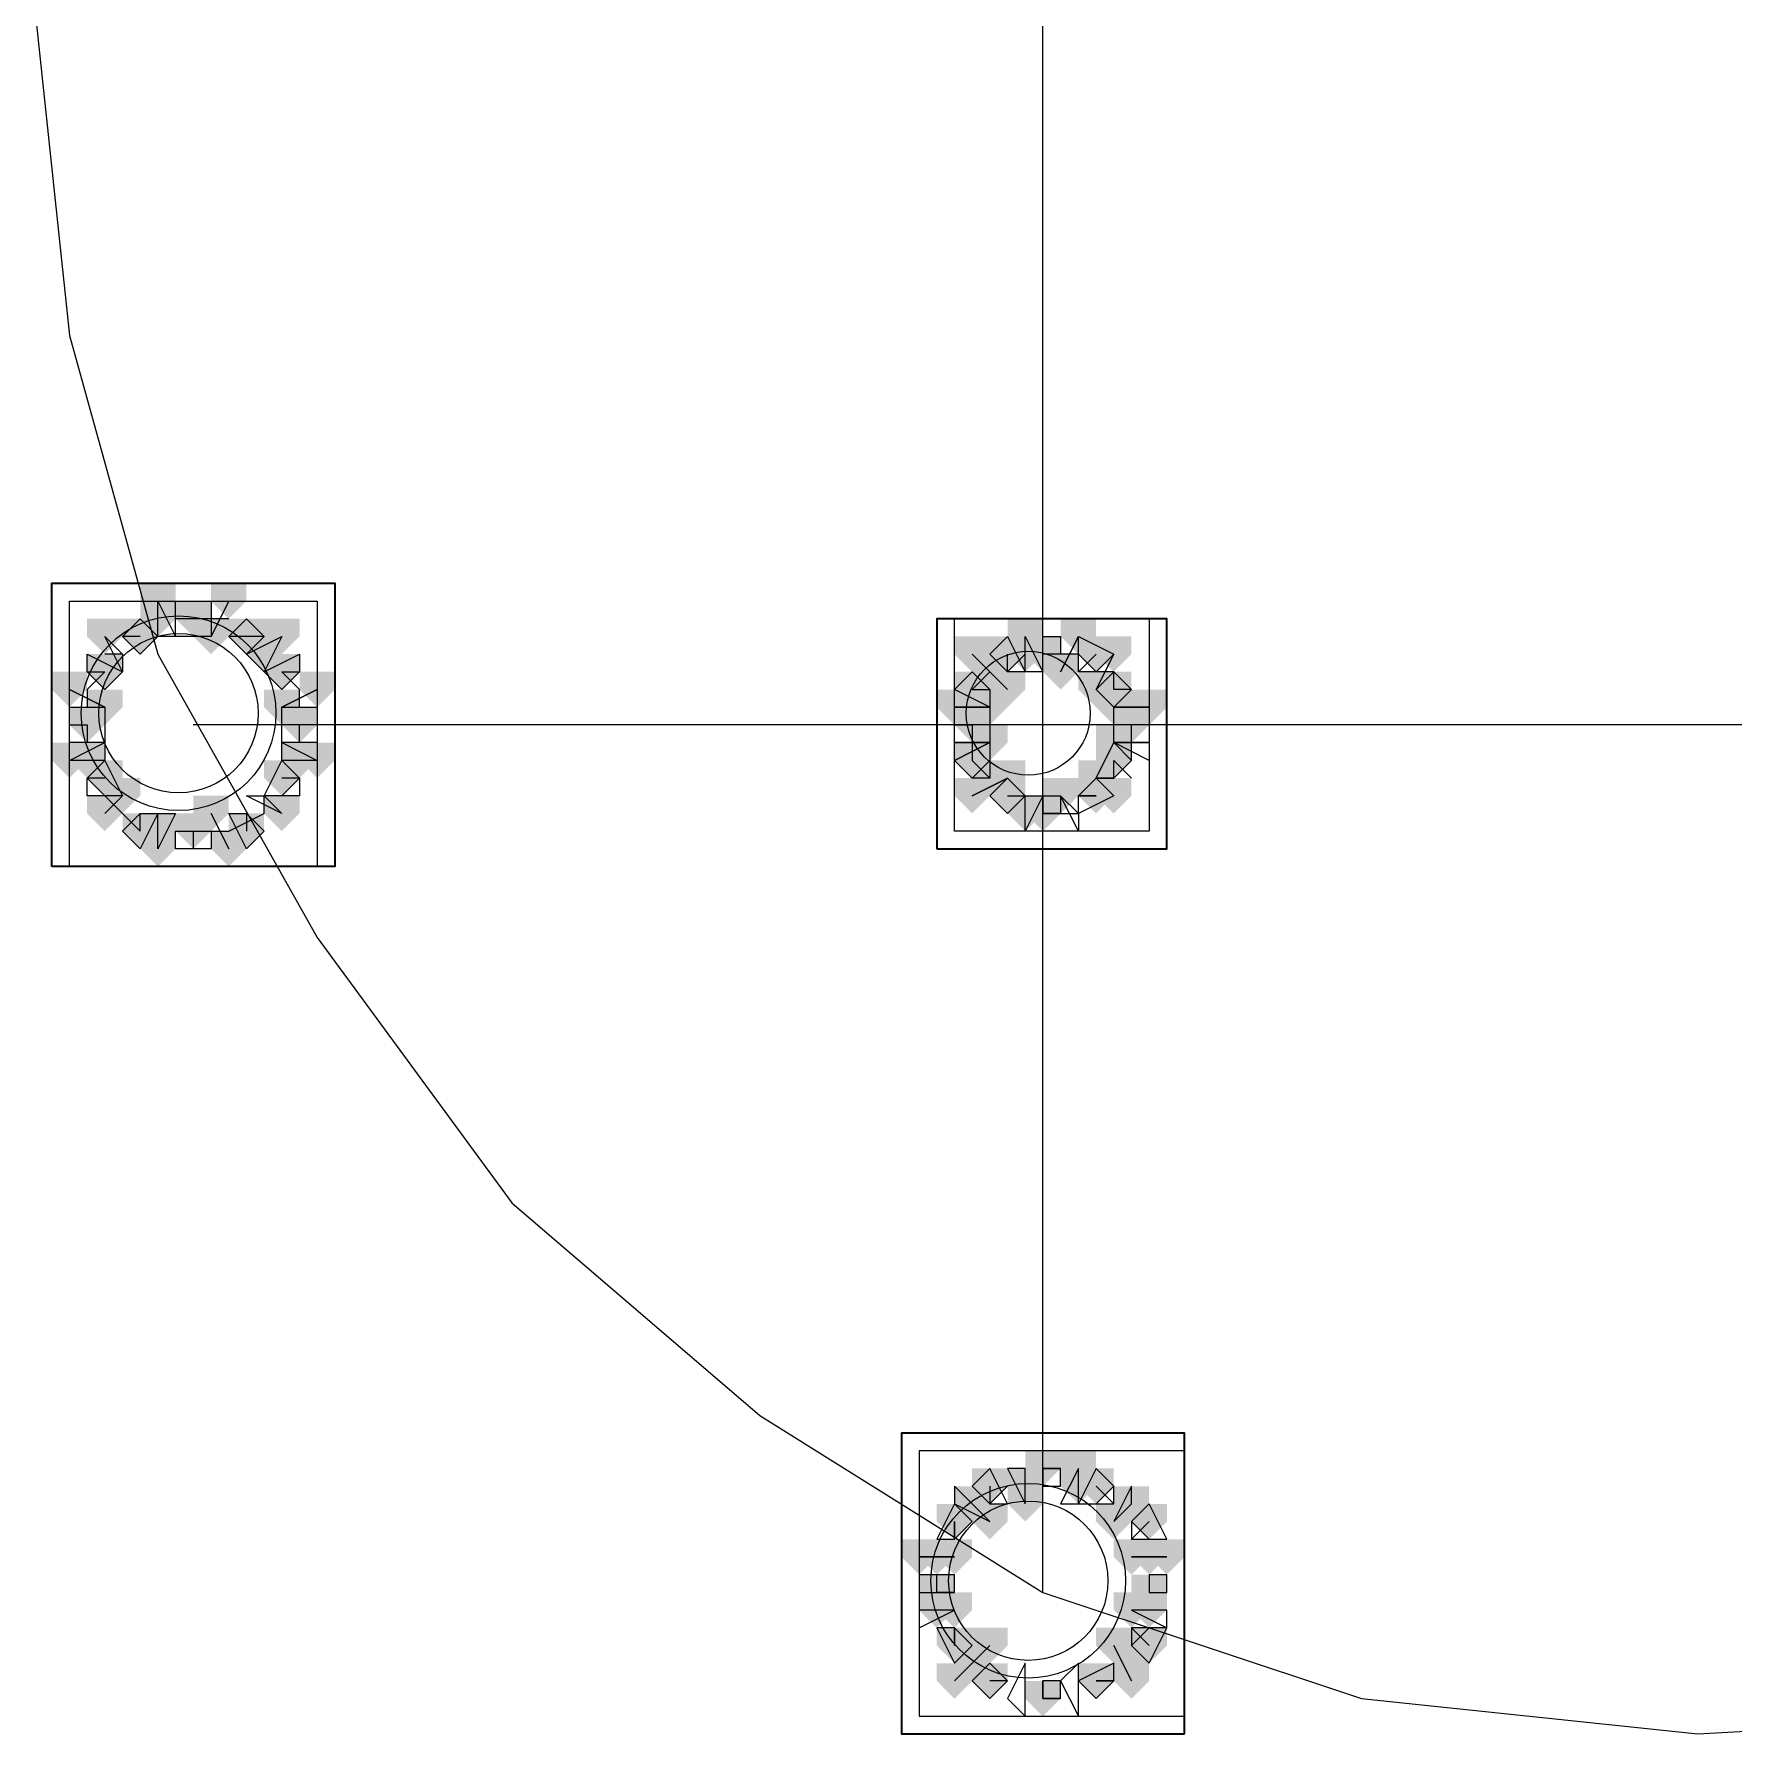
# Model space of a CAD drawing. Header units: millimetres. Extents: x 2315 to 4619, y 1334 to 1897.
# Drawn here: x 4124.02 to 4129.89, y 1548.72 to 1554.59 of the extents above; entities that cross this region are included whole.
import ezdxf

# ---------------------------------------------------------------- set-up
doc = ezdxf.new("R2010")
doc.units = ezdxf.units.MM
for name, color, linetype, true_color in [('PDF_10', 7, 'Continuous', 0x00b85c), ('PDF_AXIS', 7, 'Continuous', 0x00b85c), ('PDF_柱构件', 7, 'Continuous', 0x00b85c), ('PDF_转运站初步方案', 7, 'Continuous', 0x00b85c)]:
    doc.layers.add(name, color=color, linetype=linetype, true_color=true_color)
doc.layers.add('PDF_中心线层', color=1, linetype='Continuous')
doc.layers.add('PDF_粗实线层', color=7, linetype='Continuous')

msp = doc.modelspace()

# ---------------------------------------------------------------- hatches: boundary and pattern name
at = {"layer": 'PDF_10', "transparency": 33554559}
for points in [[(4124.5734, 1552.6298), (4124.5124, 1552.6298), (4124.5124, 1552.5687), (4124.5734, 1552.5076), (4124.6345, 1552.5687), (4124.6345, 1552.6298)], [(4124.5734, 1552.6298), (4124.5124, 1552.6298), (4124.5124, 1552.5687), (4124.5734, 1552.5076), (4124.6345, 1552.5687), (4124.6345, 1552.6298)], [(4124.5734, 1552.6298), (4124.5124, 1552.6298), (4124.5124, 1552.5687), (4124.5734, 1552.5076), (4124.6345, 1552.5687), (4124.6345, 1552.6298)], [(4124.3902, 1552.5687), (4124.3291, 1552.5687), (4124.3291, 1552.5076), (4124.3902, 1552.4466), (4124.4513, 1552.5076), (4124.4513, 1552.5687)], [(4124.3902, 1552.5687), (4124.3291, 1552.5687), (4124.3291, 1552.5076), (4124.3902, 1552.4466), (4124.4513, 1552.5076), (4124.4513, 1552.5687)], [(4124.3902, 1552.5687), (4124.3291, 1552.5687), (4124.3291, 1552.5076), (4124.3902, 1552.4466), (4124.4513, 1552.5076), (4124.4513, 1552.5687)], [(4124.7567, 1552.5687), (4124.6956, 1552.5687), (4124.6956, 1552.5076), (4124.7567, 1552.4466), (4124.8178, 1552.5076), (4124.8178, 1552.5687)], [(4124.7567, 1552.5687), (4124.6956, 1552.5687), (4124.6956, 1552.5076), (4124.7567, 1552.4466), (4124.8178, 1552.5076), (4124.8178, 1552.5687)], [(4124.7567, 1552.5687), (4124.6956, 1552.5687), (4124.6956, 1552.5076), (4124.7567, 1552.4466), (4124.8178, 1552.5076), (4124.8178, 1552.5687)], [(4127.3832, 1552.5076), (4127.3221, 1552.5076), (4127.3221, 1552.4466), (4127.3832, 1552.3855), (4127.4442, 1552.4466), (4127.4442, 1552.5076)], [(4127.3832, 1552.5076), (4127.3221, 1552.5076), (4127.3221, 1552.4466), (4127.3832, 1552.3855), (4127.4442, 1552.4466), (4127.4442, 1552.5076)], [(4127.5053, 1552.5076), (4127.4442, 1552.5076), (4127.4442, 1552.4466), (4127.5053, 1552.3855), (4127.5664, 1552.4466), (4127.5664, 1552.5076)], [(4127.5053, 1552.5076), (4127.4442, 1552.5076), (4127.4442, 1552.4466), (4127.5053, 1552.3855), (4127.5664, 1552.4466), (4127.5664, 1552.5076)], [(4127.6886, 1552.5076), (4127.6275, 1552.5076), (4127.6275, 1552.4466), (4127.6886, 1552.3855), (4127.7496, 1552.4466), (4127.7496, 1552.5076)], [(4127.6886, 1552.5076), (4127.6275, 1552.5076), (4127.6275, 1552.4466), (4127.6886, 1552.3855), (4127.7496, 1552.4466), (4127.7496, 1552.5076)], [(4124.268, 1552.4466), (4124.2069, 1552.4466), (4124.2069, 1552.3855), (4124.268, 1552.3244), (4124.3291, 1552.3855), (4124.3291, 1552.4466)], [(4124.268, 1552.4466), (4124.2069, 1552.4466), (4124.2069, 1552.3855), (4124.268, 1552.3244), (4124.3291, 1552.3855), (4124.3291, 1552.4466)], [(4124.8788, 1552.4466), (4124.8178, 1552.4466), (4124.8178, 1552.3855), (4124.8788, 1552.3244), (4124.9399, 1552.3855), (4124.9399, 1552.4466)], [(4124.8788, 1552.4466), (4124.8178, 1552.4466), (4124.8178, 1552.3855), (4124.8788, 1552.3244), (4124.9399, 1552.3855), (4124.9399, 1552.4466)], [(4127.261, 1552.3855), (4127.1999, 1552.3855), (4127.1999, 1552.3244), (4127.261, 1552.2633), (4127.3221, 1552.3244), (4127.3221, 1552.3855)], [(4127.261, 1552.3855), (4127.1999, 1552.3855), (4127.1999, 1552.3244), (4127.261, 1552.2633), (4127.3221, 1552.3244), (4127.3221, 1552.3855)], [(4127.7496, 1552.3855), (4127.6886, 1552.3855), (4127.6886, 1552.3244), (4127.7496, 1552.2633), (4127.8107, 1552.3244), (4127.8107, 1552.3855)], [(4127.7496, 1552.3855), (4127.6886, 1552.3855), (4127.6886, 1552.3244), (4127.7496, 1552.2633), (4127.8107, 1552.3244), (4127.8107, 1552.3855)], [(4124.2069, 1552.2633), (4124.1459, 1552.2633), (4124.1459, 1552.2022), (4124.2069, 1552.1412), (4124.268, 1552.2022), (4124.268, 1552.2633)], [(4124.2069, 1552.2633), (4124.1459, 1552.2633), (4124.1459, 1552.2022), (4124.2069, 1552.1412), (4124.268, 1552.2022), (4124.268, 1552.2633)], [(4124.9399, 1552.2633), (4124.8788, 1552.2633), (4124.8788, 1552.2022), (4124.9399, 1552.1412), (4125.001, 1552.2022), (4125.001, 1552.2633)], [(4124.9399, 1552.2633), (4124.8788, 1552.2633), (4124.8788, 1552.2022), (4124.9399, 1552.1412), (4125.001, 1552.2022), (4125.001, 1552.2633)], [(4124.9399, 1552.2633), (4124.8788, 1552.2633), (4124.8788, 1552.2022), (4124.9399, 1552.1412), (4125.001, 1552.2022), (4125.001, 1552.2633)], [(4127.261, 1552.2633), (4127.1999, 1552.2633), (4127.1999, 1552.2022), (4127.261, 1552.1412), (4127.3221, 1552.2022), (4127.3221, 1552.2633)], [(4127.261, 1552.2633), (4127.1999, 1552.2633), (4127.1999, 1552.2022), (4127.261, 1552.1412), (4127.3221, 1552.2022), (4127.3221, 1552.2633)], [(4127.8107, 1552.2633), (4127.7496, 1552.2633), (4127.7496, 1552.2022), (4127.8107, 1552.1412), (4127.8718, 1552.2022), (4127.8718, 1552.2633)], [(4127.8107, 1552.2633), (4127.7496, 1552.2633), (4127.7496, 1552.2022), (4127.8107, 1552.1412), (4127.8718, 1552.2022), (4127.8718, 1552.2633)], [(4127.261, 1552.1412), (4127.1999, 1552.1412), (4127.1999, 1552.0801), (4127.261, 1552.019), (4127.3221, 1552.0801), (4127.3221, 1552.1412)], [(4127.261, 1552.1412), (4127.1999, 1552.1412), (4127.1999, 1552.0801), (4127.261, 1552.019), (4127.3221, 1552.0801), (4127.3221, 1552.1412)], [(4127.7496, 1552.1412), (4127.6886, 1552.1412), (4127.6886, 1552.0801), (4127.7496, 1552.019), (4127.8107, 1552.0801), (4127.8107, 1552.1412)], [(4127.7496, 1552.1412), (4127.6886, 1552.1412), (4127.6886, 1552.0801), (4127.7496, 1552.019), (4127.8107, 1552.0801), (4127.8107, 1552.1412)], [(4124.268, 1552.0801), (4124.2069, 1552.0801), (4124.2069, 1552.019), (4124.268, 1551.9579), (4124.3291, 1552.019), (4124.3291, 1552.0801)], [(4124.268, 1552.0801), (4124.2069, 1552.0801), (4124.2069, 1552.019), (4124.268, 1551.9579), (4124.3291, 1552.019), (4124.3291, 1552.0801)], [(4124.8788, 1552.0801), (4124.8178, 1552.0801), (4124.8178, 1552.019), (4124.8788, 1551.9579), (4124.9399, 1552.019), (4124.9399, 1552.0801)], [(4124.8788, 1552.0801), (4124.8178, 1552.0801), (4124.8178, 1552.019), (4124.8788, 1551.9579), (4124.9399, 1552.019), (4124.9399, 1552.0801)], [(4127.3832, 1552.019), (4127.3221, 1552.019), (4127.3221, 1551.9579), (4127.3832, 1551.8968), (4127.4442, 1551.9579), (4127.4442, 1552.019)], [(4127.3832, 1552.019), (4127.3221, 1552.019), (4127.3221, 1551.9579), (4127.3832, 1551.8968), (4127.4442, 1551.9579), (4127.4442, 1552.019)], [(4127.3832, 1552.019), (4127.3221, 1552.019), (4127.3221, 1551.9579), (4127.3832, 1551.8968), (4127.4442, 1551.9579), (4127.4442, 1552.019)], [(4127.6886, 1552.019), (4127.6275, 1552.019), (4127.6275, 1551.9579), (4127.6886, 1551.8968), (4127.7496, 1551.9579), (4127.7496, 1552.019)], [(4127.6886, 1552.019), (4127.6275, 1552.019), (4127.6275, 1551.9579), (4127.6886, 1551.8968), (4127.7496, 1551.9579), (4127.7496, 1552.019)], [(4127.5053, 1551.9579), (4127.4442, 1551.9579), (4127.4442, 1551.8968), (4127.5053, 1551.8357), (4127.5664, 1551.8968), (4127.5664, 1551.9579)], [(4127.5053, 1551.9579), (4127.4442, 1551.9579), (4127.4442, 1551.8968), (4127.5053, 1551.8357), (4127.5664, 1551.8968), (4127.5664, 1551.9579)], [(4124.3902, 1551.8968), (4124.3291, 1551.8968), (4124.3291, 1551.8357), (4124.3902, 1551.7747), (4124.4513, 1551.8357), (4124.4513, 1551.8968)], [(4124.3902, 1551.8968), (4124.3291, 1551.8968), (4124.3291, 1551.8357), (4124.3902, 1551.7747), (4124.4513, 1551.8357), (4124.4513, 1551.8968)], [(4124.5734, 1551.8968), (4124.5124, 1551.8968), (4124.5124, 1551.8357), (4124.5734, 1551.7747), (4124.6345, 1551.8357), (4124.6345, 1551.8968)], [(4124.5734, 1551.8968), (4124.5124, 1551.8968), (4124.5124, 1551.8357), (4124.5734, 1551.7747), (4124.6345, 1551.8357), (4124.6345, 1551.8968)], [(4124.7567, 1551.8968), (4124.6956, 1551.8968), (4124.6956, 1551.8357), (4124.7567, 1551.7747), (4124.8178, 1551.8357), (4124.8178, 1551.8968)], [(4124.7567, 1551.8968), (4124.6956, 1551.8968), (4124.6956, 1551.8357), (4124.7567, 1551.7747), (4124.8178, 1551.8357), (4124.8178, 1551.8968)], [(4127.5053, 1549.6979), (4127.4442, 1549.6979), (4127.4442, 1549.6368), (4127.5053, 1549.5757), (4127.5664, 1549.6368), (4127.5664, 1549.6979)], [(4127.5053, 1549.6979), (4127.4442, 1549.6979), (4127.4442, 1549.6368), (4127.5053, 1549.5757), (4127.5664, 1549.6368), (4127.5664, 1549.6979)], [(4127.3221, 1549.6368), (4127.261, 1549.6368), (4127.261, 1549.5757), (4127.3221, 1549.5147), (4127.3832, 1549.5757), (4127.3832, 1549.6368)], [(4127.3221, 1549.6368), (4127.261, 1549.6368), (4127.261, 1549.5757), (4127.3221, 1549.5147), (4127.3832, 1549.5757), (4127.3832, 1549.6368)], [(4127.6886, 1549.6368), (4127.6275, 1549.6368), (4127.6275, 1549.5757), (4127.6886, 1549.5147), (4127.7496, 1549.5757), (4127.7496, 1549.6368)], [(4127.6886, 1549.6368), (4127.6275, 1549.6368), (4127.6275, 1549.5757), (4127.6886, 1549.5147), (4127.7496, 1549.5757), (4127.7496, 1549.6368)], [(4127.1999, 1549.5147), (4127.1388, 1549.5147), (4127.1388, 1549.4536), (4127.1999, 1549.3925), (4127.261, 1549.4536), (4127.261, 1549.5147)], [(4127.1999, 1549.5147), (4127.1388, 1549.5147), (4127.1388, 1549.4536), (4127.1999, 1549.3925), (4127.261, 1549.4536), (4127.261, 1549.5147)], [(4127.8718, 1549.5147), (4127.8107, 1549.5147), (4127.8107, 1549.4536), (4127.8718, 1549.3925), (4127.9329, 1549.4536), (4127.9329, 1549.5147)], [(4127.8718, 1549.5147), (4127.8107, 1549.5147), (4127.8107, 1549.4536), (4127.8718, 1549.3925), (4127.9329, 1549.4536), (4127.9329, 1549.5147)], [(4127.1388, 1549.2703), (4127.0778, 1549.2703), (4127.0778, 1549.2093), (4127.1388, 1549.1482), (4127.1999, 1549.2093), (4127.1999, 1549.2703)], [(4127.1388, 1549.2703), (4127.0778, 1549.2703), (4127.0778, 1549.2093), (4127.1388, 1549.1482), (4127.1999, 1549.2093), (4127.1999, 1549.2703)], [(4127.8718, 1549.2703), (4127.8107, 1549.2703), (4127.8107, 1549.2093), (4127.8718, 1549.1482), (4127.9329, 1549.2093), (4127.9329, 1549.2703)], [(4127.8718, 1549.2703), (4127.8107, 1549.2703), (4127.8107, 1549.2093), (4127.8718, 1549.1482), (4127.9329, 1549.2093), (4127.9329, 1549.2703)], [(4127.1999, 1549.0871), (4127.1388, 1549.0871), (4127.1388, 1549.026), (4127.1999, 1548.9649), (4127.261, 1549.026), (4127.261, 1549.0871)], [(4127.1999, 1549.0871), (4127.1388, 1549.0871), (4127.1388, 1549.026), (4127.1999, 1548.9649), (4127.261, 1549.026), (4127.261, 1549.0871)], [(4127.8718, 1549.0871), (4127.8107, 1549.0871), (4127.8107, 1549.026), (4127.8718, 1548.9649), (4127.9329, 1549.026), (4127.9329, 1549.0871)], [(4127.8718, 1549.0871), (4127.8107, 1549.0871), (4127.8107, 1549.026), (4127.8718, 1548.9649), (4127.9329, 1549.026), (4127.9329, 1549.0871)], [(4127.3221, 1548.9649), (4127.261, 1548.9649), (4127.261, 1548.9039), (4127.3221, 1548.8428), (4127.3832, 1548.9039), (4127.3832, 1548.9649)], [(4127.3221, 1548.9649), (4127.261, 1548.9649), (4127.261, 1548.9039), (4127.3221, 1548.8428), (4127.3832, 1548.9039), (4127.3832, 1548.9649)], [(4127.3221, 1548.9649), (4127.261, 1548.9649), (4127.261, 1548.9039), (4127.3221, 1548.8428), (4127.3832, 1548.9039), (4127.3832, 1548.9649)], [(4127.6886, 1548.9649), (4127.6275, 1548.9649), (4127.6275, 1548.9039), (4127.6886, 1548.8428), (4127.7496, 1548.9039), (4127.7496, 1548.9649)], [(4127.6886, 1548.9649), (4127.6275, 1548.9649), (4127.6275, 1548.9039), (4127.6886, 1548.8428), (4127.7496, 1548.9039), (4127.7496, 1548.9649)], [(4127.5053, 1548.9039), (4127.4442, 1548.9039), (4127.4442, 1548.8428), (4127.5053, 1548.7817), (4127.5664, 1548.8428), (4127.5664, 1548.9039)], [(4127.5053, 1548.9039), (4127.4442, 1548.9039), (4127.4442, 1548.8428), (4127.5053, 1548.7817), (4127.5664, 1548.8428), (4127.5664, 1548.9039)]]:
    msp.add_hatch(color=256, dxfattribs=at).paths.add_polyline_path(points)
at = {"layer": 'PDF_柱构件', "transparency": 33554559}
for points in [[(4124.4513, 1552.6909), (4124.3902, 1552.6909), (4124.3902, 1552.6298), (4124.4513, 1552.5687), (4124.5124, 1552.6298), (4124.5124, 1552.6909)], [(4124.6956, 1552.6909), (4124.6345, 1552.6909), (4124.6345, 1552.6298), (4124.6956, 1552.5687), (4124.7567, 1552.6298), (4124.7567, 1552.6909)], [(4124.4513, 1552.6298), (4124.3902, 1552.6298), (4124.3902, 1552.5687), (4124.4513, 1552.5076), (4124.5124, 1552.5687), (4124.5124, 1552.6298)], [(4124.268, 1552.5687), (4124.2069, 1552.5687), (4124.2069, 1552.5076), (4124.268, 1552.4466), (4124.3291, 1552.5076), (4124.3291, 1552.5687)], [(4124.6345, 1552.5687), (4124.5734, 1552.5687), (4124.5734, 1552.5076), (4124.6345, 1552.4466), (4124.6956, 1552.5076), (4124.6956, 1552.5687)], [(4124.8788, 1552.5687), (4124.8178, 1552.5687), (4124.8178, 1552.5076), (4124.8788, 1552.4466), (4124.9399, 1552.5076), (4124.9399, 1552.5687)], [(4127.4442, 1552.5687), (4127.3832, 1552.5687), (4127.3832, 1552.5076), (4127.4442, 1552.4466), (4127.5053, 1552.5076), (4127.5053, 1552.5687)], [(4127.6275, 1552.5687), (4127.5664, 1552.5687), (4127.5664, 1552.5076), (4127.6275, 1552.4466), (4127.6886, 1552.5076), (4127.6886, 1552.5687)], [(4124.8178, 1552.5076), (4124.7567, 1552.5076), (4124.7567, 1552.4466), (4124.8178, 1552.3855), (4124.8788, 1552.4466), (4124.8788, 1552.5076)], [(4127.261, 1552.5076), (4127.1999, 1552.5076), (4127.1999, 1552.4466), (4127.261, 1552.3855), (4127.3221, 1552.4466), (4127.3221, 1552.5076)], [(4127.4442, 1552.5076), (4127.3832, 1552.5076), (4127.3832, 1552.4466), (4127.4442, 1552.3855), (4127.5053, 1552.4466), (4127.5053, 1552.5076)], [(4127.7496, 1552.5076), (4127.6886, 1552.5076), (4127.6886, 1552.4466), (4127.7496, 1552.3855), (4127.8107, 1552.4466), (4127.8107, 1552.5076)], [(4127.3221, 1552.4466), (4127.261, 1552.4466), (4127.261, 1552.3855), (4127.3221, 1552.3244), (4127.3832, 1552.3855), (4127.3832, 1552.4466)], [(4127.5664, 1552.4466), (4127.5053, 1552.4466), (4127.5053, 1552.3855), (4127.5664, 1552.3244), (4127.6275, 1552.3855), (4127.6275, 1552.4466)], [(4124.1459, 1552.3855), (4124.0848, 1552.3855), (4124.0848, 1552.3244), (4124.1459, 1552.2633), (4124.2069, 1552.3244), (4124.2069, 1552.3855)], [(4125.001, 1552.3855), (4124.9399, 1552.3855), (4124.9399, 1552.3244), (4125.001, 1552.2633), (4125.0621, 1552.3244), (4125.0621, 1552.3855)], [(4127.3832, 1552.3855), (4127.3221, 1552.3855), (4127.3221, 1552.3244), (4127.3832, 1552.2633), (4127.4442, 1552.3244), (4127.4442, 1552.3855)], [(4127.6886, 1552.3855), (4127.6275, 1552.3855), (4127.6275, 1552.3244), (4127.6886, 1552.2633), (4127.7496, 1552.3244), (4127.7496, 1552.3855)], [(4124.268, 1552.3244), (4124.2069, 1552.3244), (4124.2069, 1552.2633), (4124.268, 1552.2022), (4124.3291, 1552.2633), (4124.3291, 1552.3244)], [(4124.8788, 1552.3244), (4124.8178, 1552.3244), (4124.8178, 1552.2633), (4124.8788, 1552.2022), (4124.9399, 1552.2633), (4124.9399, 1552.3244)], [(4127.1999, 1552.3244), (4127.1388, 1552.3244), (4127.1388, 1552.2633), (4127.1999, 1552.2022), (4127.261, 1552.2633), (4127.261, 1552.3244)], [(4127.261, 1552.3244), (4127.1999, 1552.3244), (4127.1999, 1552.2633), (4127.261, 1552.2022), (4127.3221, 1552.2633), (4127.3221, 1552.3244)], [(4127.3221, 1552.3244), (4127.261, 1552.3244), (4127.261, 1552.2633), (4127.3221, 1552.2022), (4127.3832, 1552.2633), (4127.3832, 1552.3244)], [(4127.7496, 1552.3244), (4127.6886, 1552.3244), (4127.6886, 1552.2633), (4127.7496, 1552.2022), (4127.8107, 1552.2633), (4127.8107, 1552.3244)], [(4127.8107, 1552.3244), (4127.7496, 1552.3244), (4127.7496, 1552.2633), (4127.8107, 1552.2022), (4127.8718, 1552.2633), (4127.8718, 1552.3244)], [(4127.8718, 1552.3244), (4127.8107, 1552.3244), (4127.8107, 1552.2633), (4127.8718, 1552.2022), (4127.9329, 1552.2633), (4127.9329, 1552.3244)], [(4127.3221, 1552.2022), (4127.261, 1552.2022), (4127.261, 1552.1412), (4127.3221, 1552.0801), (4127.3832, 1552.1412), (4127.3832, 1552.2022)], [(4127.7496, 1552.2022), (4127.6886, 1552.2022), (4127.6886, 1552.1412), (4127.7496, 1552.0801), (4127.8107, 1552.1412), (4127.8107, 1552.2022)], [(4124.1459, 1552.1412), (4124.0848, 1552.1412), (4124.0848, 1552.0801), (4124.1459, 1552.019), (4124.2069, 1552.0801), (4124.2069, 1552.1412)], [(4124.2069, 1552.1412), (4124.1459, 1552.1412), (4124.1459, 1552.0801), (4124.2069, 1552.019), (4124.268, 1552.0801), (4124.268, 1552.1412)], [(4124.9399, 1552.1412), (4124.8788, 1552.1412), (4124.8788, 1552.0801), (4124.9399, 1552.019), (4125.001, 1552.0801), (4125.001, 1552.1412)], [(4125.001, 1552.1412), (4124.9399, 1552.1412), (4124.9399, 1552.0801), (4125.001, 1552.019), (4125.0621, 1552.0801), (4125.0621, 1552.1412)], [(4127.3221, 1552.0801), (4127.261, 1552.0801), (4127.261, 1552.019), (4127.3221, 1551.9579), (4127.3832, 1552.019), (4127.3832, 1552.0801)], [(4127.3832, 1552.0801), (4127.3221, 1552.0801), (4127.3221, 1552.019), (4127.3832, 1551.9579), (4127.4442, 1552.019), (4127.4442, 1552.0801)], [(4127.6886, 1552.0801), (4127.6275, 1552.0801), (4127.6275, 1552.019), (4127.6886, 1551.9579), (4127.7496, 1552.019), (4127.7496, 1552.0801)], [(4124.3291, 1552.019), (4124.268, 1552.019), (4124.268, 1551.9579), (4124.3291, 1551.8968), (4124.3902, 1551.9579), (4124.3902, 1552.019)], [(4127.261, 1552.019), (4127.1999, 1552.019), (4127.1999, 1551.9579), (4127.261, 1551.8968), (4127.3221, 1551.9579), (4127.3221, 1552.019)], [(4127.5664, 1552.019), (4127.5053, 1552.019), (4127.5053, 1551.9579), (4127.5664, 1551.8968), (4127.6275, 1551.9579), (4127.6275, 1552.019)], [(4127.7496, 1552.019), (4127.6886, 1552.019), (4127.6886, 1551.9579), (4127.7496, 1551.8968), (4127.8107, 1551.9579), (4127.8107, 1552.019)], [(4124.268, 1551.9579), (4124.2069, 1551.9579), (4124.2069, 1551.8968), (4124.268, 1551.8357), (4124.3291, 1551.8968), (4124.3291, 1551.9579)], [(4124.6345, 1551.9579), (4124.5734, 1551.9579), (4124.5734, 1551.8968), (4124.6345, 1551.8357), (4124.6956, 1551.8968), (4124.6956, 1551.9579)], [(4124.8788, 1551.9579), (4124.8178, 1551.9579), (4124.8178, 1551.8968), (4124.8788, 1551.8357), (4124.9399, 1551.8968), (4124.9399, 1551.9579)], [(4127.4442, 1551.9579), (4127.3832, 1551.9579), (4127.3832, 1551.8968), (4127.4442, 1551.8357), (4127.5053, 1551.8968), (4127.5053, 1551.9579)], [(4124.4513, 1551.8968), (4124.3902, 1551.8968), (4124.3902, 1551.8357), (4124.4513, 1551.7747), (4124.5124, 1551.8357), (4124.5124, 1551.8968)], [(4124.4513, 1551.8357), (4124.3902, 1551.8357), (4124.3902, 1551.7747), (4124.4513, 1551.7136), (4124.5124, 1551.7747), (4124.5124, 1551.8357)], [(4124.6956, 1551.8357), (4124.6345, 1551.8357), (4124.6345, 1551.7747), (4124.6956, 1551.7136), (4124.7567, 1551.7747), (4124.7567, 1551.8357)], [(4127.6275, 1549.6979), (4127.5664, 1549.6979), (4127.5664, 1549.6368), (4127.6275, 1549.5757), (4127.6886, 1549.6368), (4127.6886, 1549.6979)], [(4127.4442, 1549.6368), (4127.3832, 1549.6368), (4127.3832, 1549.5757), (4127.4442, 1549.5147), (4127.5053, 1549.5757), (4127.5053, 1549.6368)], [(4127.6275, 1549.6368), (4127.5664, 1549.6368), (4127.5664, 1549.5757), (4127.6275, 1549.5147), (4127.6886, 1549.5757), (4127.6886, 1549.6368)], [(4127.261, 1549.5757), (4127.1999, 1549.5757), (4127.1999, 1549.5147), (4127.261, 1549.4536), (4127.3221, 1549.5147), (4127.3221, 1549.5757)], [(4127.4442, 1549.5757), (4127.3832, 1549.5757), (4127.3832, 1549.5147), (4127.4442, 1549.4536), (4127.5053, 1549.5147), (4127.5053, 1549.5757)], [(4127.8107, 1549.5757), (4127.7496, 1549.5757), (4127.7496, 1549.5147), (4127.8107, 1549.4536), (4127.8718, 1549.5147), (4127.8718, 1549.5757)], [(4127.3221, 1549.5147), (4127.261, 1549.5147), (4127.261, 1549.4536), (4127.3221, 1549.3925), (4127.3832, 1549.4536), (4127.3832, 1549.5147)], [(4127.7496, 1549.5147), (4127.6886, 1549.5147), (4127.6886, 1549.4536), (4127.7496, 1549.3925), (4127.8107, 1549.4536), (4127.8107, 1549.5147)], [(4127.0778, 1549.3925), (4127.0167, 1549.3925), (4127.0167, 1549.3314), (4127.0778, 1549.2703), (4127.1388, 1549.3314), (4127.1388, 1549.3925)], [(4127.1388, 1549.3925), (4127.0778, 1549.3925), (4127.0778, 1549.3314), (4127.1388, 1549.2703), (4127.1999, 1549.3314), (4127.1999, 1549.3925)], [(4127.1999, 1549.3925), (4127.1388, 1549.3925), (4127.1388, 1549.3314), (4127.1999, 1549.2703), (4127.261, 1549.3314), (4127.261, 1549.3925)], [(4127.8107, 1549.3925), (4127.7496, 1549.3925), (4127.7496, 1549.3314), (4127.8107, 1549.2703), (4127.8718, 1549.3314), (4127.8718, 1549.3925)], [(4127.8718, 1549.3925), (4127.8107, 1549.3925), (4127.8107, 1549.3314), (4127.8718, 1549.2703), (4127.9329, 1549.3314), (4127.9329, 1549.3925)], [(4127.9329, 1549.3925), (4127.8718, 1549.3925), (4127.8718, 1549.3314), (4127.9329, 1549.2703), (4127.994, 1549.3314), (4127.994, 1549.3925)], [(4127.1388, 1549.2093), (4127.0778, 1549.2093), (4127.0778, 1549.1482), (4127.1388, 1549.0871), (4127.1999, 1549.1482), (4127.1999, 1549.2093)], [(4127.1999, 1549.2093), (4127.1388, 1549.2093), (4127.1388, 1549.1482), (4127.1999, 1549.0871), (4127.261, 1549.1482), (4127.261, 1549.2093)], [(4127.8107, 1549.2093), (4127.7496, 1549.2093), (4127.7496, 1549.1482), (4127.8107, 1549.0871), (4127.8718, 1549.1482), (4127.8718, 1549.2093)], [(4127.8718, 1549.2093), (4127.8107, 1549.2093), (4127.8107, 1549.1482), (4127.8718, 1549.0871), (4127.9329, 1549.1482), (4127.9329, 1549.2093)], [(4127.3221, 1549.0871), (4127.261, 1549.0871), (4127.261, 1549.026), (4127.3221, 1548.9649), (4127.3832, 1549.026), (4127.3832, 1549.0871)], [(4127.7496, 1549.0871), (4127.6886, 1549.0871), (4127.6886, 1549.026), (4127.7496, 1548.9649), (4127.8107, 1549.026), (4127.8107, 1549.0871)], [(4127.261, 1549.026), (4127.1999, 1549.026), (4127.1999, 1548.9649), (4127.261, 1548.9039), (4127.3221, 1548.9649), (4127.3221, 1549.026)], [(4127.8107, 1549.026), (4127.7496, 1549.026), (4127.7496, 1548.9649), (4127.8107, 1548.9039), (4127.8718, 1548.9649), (4127.8718, 1549.026)], [(4127.1999, 1548.9649), (4127.1388, 1548.9649), (4127.1388, 1548.9039), (4127.1999, 1548.8428), (4127.261, 1548.9039), (4127.261, 1548.9649)], [(4127.8107, 1548.9649), (4127.7496, 1548.9649), (4127.7496, 1548.9039), (4127.8107, 1548.8428), (4127.8718, 1548.9039), (4127.8718, 1548.9649)]]:
    msp.add_hatch(color=256, dxfattribs=at).paths.add_polyline_path(points)
at = {"layer": 'PDF_转运站初步方案', "transparency": 33554559}
for points in [[(4124.5734, 1552.6298), (4124.5124, 1552.6298), (4124.5124, 1552.5687), (4124.5734, 1552.5076), (4124.6345, 1552.5687), (4124.6345, 1552.6298)], [(4124.5734, 1552.6298), (4124.5124, 1552.6298), (4124.5124, 1552.5687), (4124.5734, 1552.5076), (4124.6345, 1552.5687), (4124.6345, 1552.6298)], [(4124.3902, 1552.5687), (4124.3291, 1552.5687), (4124.3291, 1552.5076), (4124.3902, 1552.4466), (4124.4513, 1552.5076), (4124.4513, 1552.5687)], [(4124.3902, 1552.5687), (4124.3291, 1552.5687), (4124.3291, 1552.5076), (4124.3902, 1552.4466), (4124.4513, 1552.5076), (4124.4513, 1552.5687)], [(4124.7567, 1552.5687), (4124.6956, 1552.5687), (4124.6956, 1552.5076), (4124.7567, 1552.4466), (4124.8178, 1552.5076), (4124.8178, 1552.5687)], [(4124.7567, 1552.5687), (4124.6956, 1552.5687), (4124.6956, 1552.5076), (4124.7567, 1552.4466), (4124.8178, 1552.5076), (4124.8178, 1552.5687)], [(4127.3832, 1552.5076), (4127.3221, 1552.5076), (4127.3221, 1552.4466), (4127.3832, 1552.3855), (4127.4442, 1552.4466), (4127.4442, 1552.5076)], [(4127.3832, 1552.5076), (4127.3221, 1552.5076), (4127.3221, 1552.4466), (4127.3832, 1552.3855), (4127.4442, 1552.4466), (4127.4442, 1552.5076)], [(4127.5053, 1552.5076), (4127.4442, 1552.5076), (4127.4442, 1552.4466), (4127.5053, 1552.3855), (4127.5664, 1552.4466), (4127.5664, 1552.5076)], [(4127.5053, 1552.5076), (4127.4442, 1552.5076), (4127.4442, 1552.4466), (4127.5053, 1552.3855), (4127.5664, 1552.4466), (4127.5664, 1552.5076)], [(4127.6886, 1552.5076), (4127.6275, 1552.5076), (4127.6275, 1552.4466), (4127.6886, 1552.3855), (4127.7496, 1552.4466), (4127.7496, 1552.5076)], [(4127.6886, 1552.5076), (4127.6275, 1552.5076), (4127.6275, 1552.4466), (4127.6886, 1552.3855), (4127.7496, 1552.4466), (4127.7496, 1552.5076)], [(4124.268, 1552.4466), (4124.2069, 1552.4466), (4124.2069, 1552.3855), (4124.268, 1552.3244), (4124.3291, 1552.3855), (4124.3291, 1552.4466)], [(4124.268, 1552.4466), (4124.2069, 1552.4466), (4124.2069, 1552.3855), (4124.268, 1552.3244), (4124.3291, 1552.3855), (4124.3291, 1552.4466)], [(4124.8788, 1552.4466), (4124.8178, 1552.4466), (4124.8178, 1552.3855), (4124.8788, 1552.3244), (4124.9399, 1552.3855), (4124.9399, 1552.4466)], [(4124.8788, 1552.4466), (4124.8178, 1552.4466), (4124.8178, 1552.3855), (4124.8788, 1552.3244), (4124.9399, 1552.3855), (4124.9399, 1552.4466)], [(4127.261, 1552.3855), (4127.1999, 1552.3855), (4127.1999, 1552.3244), (4127.261, 1552.2633), (4127.3221, 1552.3244), (4127.3221, 1552.3855)], [(4127.261, 1552.3855), (4127.1999, 1552.3855), (4127.1999, 1552.3244), (4127.261, 1552.2633), (4127.3221, 1552.3244), (4127.3221, 1552.3855)], [(4127.7496, 1552.3855), (4127.6886, 1552.3855), (4127.6886, 1552.3244), (4127.7496, 1552.2633), (4127.8107, 1552.3244), (4127.8107, 1552.3855)], [(4127.7496, 1552.3855), (4127.6886, 1552.3855), (4127.6886, 1552.3244), (4127.7496, 1552.2633), (4127.8107, 1552.3244), (4127.8107, 1552.3855)], [(4124.2069, 1552.2633), (4124.1459, 1552.2633), (4124.1459, 1552.2022), (4124.2069, 1552.1412), (4124.268, 1552.2022), (4124.268, 1552.2633)], [(4124.2069, 1552.2633), (4124.1459, 1552.2633), (4124.1459, 1552.2022), (4124.2069, 1552.1412), (4124.268, 1552.2022), (4124.268, 1552.2633)], [(4124.9399, 1552.2633), (4124.8788, 1552.2633), (4124.8788, 1552.2022), (4124.9399, 1552.1412), (4125.001, 1552.2022), (4125.001, 1552.2633)], [(4124.9399, 1552.2633), (4124.8788, 1552.2633), (4124.8788, 1552.2022), (4124.9399, 1552.1412), (4125.001, 1552.2022), (4125.001, 1552.2633)], [(4127.261, 1552.2633), (4127.1999, 1552.2633), (4127.1999, 1552.2022), (4127.261, 1552.1412), (4127.3221, 1552.2022), (4127.3221, 1552.2633)], [(4127.261, 1552.2633), (4127.1999, 1552.2633), (4127.1999, 1552.2022), (4127.261, 1552.1412), (4127.3221, 1552.2022), (4127.3221, 1552.2633)], [(4127.8107, 1552.2633), (4127.7496, 1552.2633), (4127.7496, 1552.2022), (4127.8107, 1552.1412), (4127.8718, 1552.2022), (4127.8718, 1552.2633)], [(4127.8107, 1552.2633), (4127.7496, 1552.2633), (4127.7496, 1552.2022), (4127.8107, 1552.1412), (4127.8718, 1552.2022), (4127.8718, 1552.2633)], [(4127.261, 1552.1412), (4127.1999, 1552.1412), (4127.1999, 1552.0801), (4127.261, 1552.019), (4127.3221, 1552.0801), (4127.3221, 1552.1412)], [(4127.261, 1552.1412), (4127.1999, 1552.1412), (4127.1999, 1552.0801), (4127.261, 1552.019), (4127.3221, 1552.0801), (4127.3221, 1552.1412)], [(4127.7496, 1552.1412), (4127.6886, 1552.1412), (4127.6886, 1552.0801), (4127.7496, 1552.019), (4127.8107, 1552.0801), (4127.8107, 1552.1412)], [(4127.7496, 1552.1412), (4127.6886, 1552.1412), (4127.6886, 1552.0801), (4127.7496, 1552.019), (4127.8107, 1552.0801), (4127.8107, 1552.1412)], [(4124.268, 1552.0801), (4124.2069, 1552.0801), (4124.2069, 1552.019), (4124.268, 1551.9579), (4124.3291, 1552.019), (4124.3291, 1552.0801)], [(4124.268, 1552.0801), (4124.2069, 1552.0801), (4124.2069, 1552.019), (4124.268, 1551.9579), (4124.3291, 1552.019), (4124.3291, 1552.0801)], [(4124.8788, 1552.0801), (4124.8178, 1552.0801), (4124.8178, 1552.019), (4124.8788, 1551.9579), (4124.9399, 1552.019), (4124.9399, 1552.0801)], [(4124.8788, 1552.0801), (4124.8178, 1552.0801), (4124.8178, 1552.019), (4124.8788, 1551.9579), (4124.9399, 1552.019), (4124.9399, 1552.0801)], [(4127.3832, 1552.019), (4127.3221, 1552.019), (4127.3221, 1551.9579), (4127.3832, 1551.8968), (4127.4442, 1551.9579), (4127.4442, 1552.019)], [(4127.3832, 1552.019), (4127.3221, 1552.019), (4127.3221, 1551.9579), (4127.3832, 1551.8968), (4127.4442, 1551.9579), (4127.4442, 1552.019)], [(4127.6886, 1552.019), (4127.6275, 1552.019), (4127.6275, 1551.9579), (4127.6886, 1551.8968), (4127.7496, 1551.9579), (4127.7496, 1552.019)], [(4127.6886, 1552.019), (4127.6275, 1552.019), (4127.6275, 1551.9579), (4127.6886, 1551.8968), (4127.7496, 1551.9579), (4127.7496, 1552.019)], [(4127.5053, 1551.9579), (4127.4442, 1551.9579), (4127.4442, 1551.8968), (4127.5053, 1551.8357), (4127.5664, 1551.8968), (4127.5664, 1551.9579)], [(4127.5053, 1551.9579), (4127.4442, 1551.9579), (4127.4442, 1551.8968), (4127.5053, 1551.8357), (4127.5664, 1551.8968), (4127.5664, 1551.9579)], [(4124.3902, 1551.8968), (4124.3291, 1551.8968), (4124.3291, 1551.8357), (4124.3902, 1551.7747), (4124.4513, 1551.8357), (4124.4513, 1551.8968)], [(4124.3902, 1551.8968), (4124.3291, 1551.8968), (4124.3291, 1551.8357), (4124.3902, 1551.7747), (4124.4513, 1551.8357), (4124.4513, 1551.8968)], [(4124.5734, 1551.8968), (4124.5124, 1551.8968), (4124.5124, 1551.8357), (4124.5734, 1551.7747), (4124.6345, 1551.8357), (4124.6345, 1551.8968)], [(4124.5734, 1551.8968), (4124.5124, 1551.8968), (4124.5124, 1551.8357), (4124.5734, 1551.7747), (4124.6345, 1551.8357), (4124.6345, 1551.8968)], [(4124.7567, 1551.8968), (4124.6956, 1551.8968), (4124.6956, 1551.8357), (4124.7567, 1551.7747), (4124.8178, 1551.8357), (4124.8178, 1551.8968)], [(4124.7567, 1551.8968), (4124.6956, 1551.8968), (4124.6956, 1551.8357), (4124.7567, 1551.7747), (4124.8178, 1551.8357), (4124.8178, 1551.8968)], [(4127.5053, 1549.6979), (4127.4442, 1549.6979), (4127.4442, 1549.6368), (4127.5053, 1549.5757), (4127.5664, 1549.6368), (4127.5664, 1549.6979)], [(4127.5053, 1549.6979), (4127.4442, 1549.6979), (4127.4442, 1549.6368), (4127.5053, 1549.5757), (4127.5664, 1549.6368), (4127.5664, 1549.6979)], [(4127.3221, 1549.6368), (4127.261, 1549.6368), (4127.261, 1549.5757), (4127.3221, 1549.5147), (4127.3832, 1549.5757), (4127.3832, 1549.6368)], [(4127.3221, 1549.6368), (4127.261, 1549.6368), (4127.261, 1549.5757), (4127.3221, 1549.5147), (4127.3832, 1549.5757), (4127.3832, 1549.6368)], [(4127.6886, 1549.6368), (4127.6275, 1549.6368), (4127.6275, 1549.5757), (4127.6886, 1549.5147), (4127.7496, 1549.5757), (4127.7496, 1549.6368)], [(4127.6886, 1549.6368), (4127.6275, 1549.6368), (4127.6275, 1549.5757), (4127.6886, 1549.5147), (4127.7496, 1549.5757), (4127.7496, 1549.6368)], [(4127.1999, 1549.5147), (4127.1388, 1549.5147), (4127.1388, 1549.4536), (4127.1999, 1549.3925), (4127.261, 1549.4536), (4127.261, 1549.5147)], [(4127.1999, 1549.5147), (4127.1388, 1549.5147), (4127.1388, 1549.4536), (4127.1999, 1549.3925), (4127.261, 1549.4536), (4127.261, 1549.5147)], [(4127.8718, 1549.5147), (4127.8107, 1549.5147), (4127.8107, 1549.4536), (4127.8718, 1549.3925), (4127.9329, 1549.4536), (4127.9329, 1549.5147)], [(4127.8718, 1549.5147), (4127.8107, 1549.5147), (4127.8107, 1549.4536), (4127.8718, 1549.3925), (4127.9329, 1549.4536), (4127.9329, 1549.5147)], [(4127.1388, 1549.2703), (4127.0778, 1549.2703), (4127.0778, 1549.2093), (4127.1388, 1549.1482), (4127.1999, 1549.2093), (4127.1999, 1549.2703)], [(4127.1388, 1549.2703), (4127.0778, 1549.2703), (4127.0778, 1549.2093), (4127.1388, 1549.1482), (4127.1999, 1549.2093), (4127.1999, 1549.2703)], [(4127.8718, 1549.2703), (4127.8107, 1549.2703), (4127.8107, 1549.2093), (4127.8718, 1549.1482), (4127.9329, 1549.2093), (4127.9329, 1549.2703)], [(4127.8718, 1549.2703), (4127.8107, 1549.2703), (4127.8107, 1549.2093), (4127.8718, 1549.1482), (4127.9329, 1549.2093), (4127.9329, 1549.2703)], [(4127.1999, 1549.0871), (4127.1388, 1549.0871), (4127.1388, 1549.026), (4127.1999, 1548.9649), (4127.261, 1549.026), (4127.261, 1549.0871)], [(4127.1999, 1549.0871), (4127.1388, 1549.0871), (4127.1388, 1549.026), (4127.1999, 1548.9649), (4127.261, 1549.026), (4127.261, 1549.0871)], [(4127.8718, 1549.0871), (4127.8107, 1549.0871), (4127.8107, 1549.026), (4127.8718, 1548.9649), (4127.9329, 1549.026), (4127.9329, 1549.0871)], [(4127.8718, 1549.0871), (4127.8107, 1549.0871), (4127.8107, 1549.026), (4127.8718, 1548.9649), (4127.9329, 1549.026), (4127.9329, 1549.0871)], [(4127.3221, 1548.9649), (4127.261, 1548.9649), (4127.261, 1548.9039), (4127.3221, 1548.8428), (4127.3832, 1548.9039), (4127.3832, 1548.9649)], [(4127.3221, 1548.9649), (4127.261, 1548.9649), (4127.261, 1548.9039), (4127.3221, 1548.8428), (4127.3832, 1548.9039), (4127.3832, 1548.9649)], [(4127.6886, 1548.9649), (4127.6275, 1548.9649), (4127.6275, 1548.9039), (4127.6886, 1548.8428), (4127.7496, 1548.9039), (4127.7496, 1548.9649)], [(4127.6886, 1548.9649), (4127.6275, 1548.9649), (4127.6275, 1548.9039), (4127.6886, 1548.8428), (4127.7496, 1548.9039), (4127.7496, 1548.9649)], [(4127.5053, 1548.9039), (4127.4442, 1548.9039), (4127.4442, 1548.8428), (4127.5053, 1548.7817), (4127.5664, 1548.8428), (4127.5664, 1548.9039)], [(4127.5053, 1548.9039), (4127.4442, 1548.9039), (4127.4442, 1548.8428), (4127.5053, 1548.7817), (4127.5664, 1548.8428), (4127.5664, 1548.9039)]]:
    msp.add_hatch(color=256, dxfattribs=at).paths.add_polyline_path(points)

# ---------------------------------------------------------------- linework, layer by layer
at = {"layer": 'PDF_10', "lineweight": 18}
for points in [[(4124.6345, 1552.5687), (4124.5124, 1552.5687)], [(4124.3902, 1552.5076), (4124.3291, 1552.5076)], [(4124.8178, 1552.5076), (4124.6956, 1552.5076)], [(4127.5664, 1552.4466), (4127.5053, 1552.4466), (4127.5053, 1552.5076)], [(4127.4442, 1552.4466), (4127.3832, 1552.3855), (4127.3832, 1552.4466)], [(4127.6886, 1552.3855), (4127.6275, 1552.4466)], [(4127.6275, 1552.3855), (4127.6886, 1552.4466)], [(4124.2069, 1552.3855), (4124.268, 1552.3855), (4124.2069, 1552.3244)], [(4124.9399, 1552.3244), (4124.8788, 1552.3855), (4124.9399, 1552.3855)], [(4127.3221, 1552.3855), (4127.261, 1552.3244), (4127.3221, 1552.3244)], [(4127.8107, 1552.3244), (4127.7496, 1552.3244), (4127.7496, 1552.3855)], [(4124.1459, 1552.2022), (4124.2069, 1552.2022), (4124.2069, 1552.1412)], [(4124.9399, 1552.1412), (4124.9399, 1552.2022)], [(4127.1999, 1552.2022), (4127.261, 1552.2022), (4127.261, 1552.1412)], [(4127.8107, 1552.1412), (4127.8107, 1552.2022), (4127.7496, 1552.2022)], [(4127.261, 1552.0801), (4127.3221, 1552.019)], [(4127.3221, 1552.0801), (4127.261, 1552.019)], [(4127.7496, 1552.019), (4127.7496, 1552.0801), (4127.8107, 1552.019)], [(4124.268, 1552.019), (4124.2069, 1552.019), (4124.268, 1551.9579)], [(4124.8788, 1551.9579), (4124.9399, 1552.019), (4124.8788, 1552.019)], [(4127.3832, 1551.9579), (4127.4442, 1551.9579)], [(4127.5053, 1551.9579), (4127.5053, 1551.8968), (4127.5664, 1551.8968)], [(4127.6886, 1551.9579), (4127.6275, 1551.9579), (4127.6886, 1551.9579)], [(4124.3291, 1551.8968), (4124.3902, 1551.8357), (4124.3902, 1551.8968)], [(4124.6956, 1551.8357), (4124.8178, 1551.8968)], [(4124.7567, 1551.8968), (4124.7567, 1551.8357)], [(4124.5124, 1551.8357), (4124.6345, 1551.8357)], [(4124.5734, 1551.8357), (4124.5734, 1551.7747)], [(4127.5053, 1549.5757), (4127.5053, 1549.6368), (4127.5664, 1549.6368)], [(4127.3221, 1549.5757), (4127.3221, 1549.5147), (4127.3832, 1549.5757)], [(4127.6886, 1549.5757), (4127.7496, 1549.5147)], [(4127.6886, 1549.5147), (4127.7496, 1549.5757)], [(4127.1999, 1549.4536), (4127.1999, 1549.3925), (4127.1999, 1549.4536)], [(4127.8107, 1549.4536), (4127.8718, 1549.3925)], [(4127.8107, 1549.3925), (4127.8718, 1549.4536)], [(4127.1999, 1549.2093), (4127.1388, 1549.2093), (4127.1388, 1549.2703)], [(4127.8718, 1549.2703), (4127.8718, 1549.2093), (4127.9329, 1549.2093)], [(4127.1999, 1549.026), (4127.1999, 1549.0871), (4127.1999, 1549.026)], [(4127.8718, 1549.0871), (4127.8107, 1549.026)], [(4127.8107, 1549.0871), (4127.8718, 1549.026)], [(4127.3832, 1548.9039), (4127.3221, 1548.9039)], [(4127.5664, 1548.8428), (4127.5053, 1548.8428), (4127.5053, 1548.9039)], [(4127.7496, 1548.9039), (4127.6886, 1548.9039), (4127.7496, 1548.9039)]]:
    msp.add_lwpolyline(points, dxfattribs=at)
at = {"layer": 'PDF_AXIS', "lineweight": 18}
for points in [[(4124.1459, 1551.7136), (4124.1459, 1552.6298), (4125.001, 1552.6298), (4125.001, 1551.7136)], [(4127.1999, 1551.8357), (4127.1999, 1552.5687), (4127.8718, 1552.5687), (4127.8718, 1551.8357)], [(4127.994, 1548.7817), (4127.994, 1549.6979), (4127.0778, 1549.6979), (4127.0778, 1548.7817)]]:
    msp.add_lwpolyline(points, close=True, dxfattribs=at)
at = {"layer": 'PDF_中心线层', "color": 112, "lineweight": 18, "true_color": 0x00b85c}
for points in [[(4127.5053, 1549.2093), (4127.5053, 1560.1428)], [(4124.0237, 1554.7066), (4124.1459, 1553.546), (4124.4513, 1552.4466), (4125.001, 1551.4693), (4125.6729, 1550.553), (4126.528, 1549.8201), (4127.5053, 1549.2093), (4128.6048, 1548.8428), (4129.7653, 1548.7206), (4130.8648, 1548.7817), (4131.9642, 1549.026), (4133.0026, 1549.5147), (4133.0637, 1549.5147)], [(4135.507, 1552.2022), (4124.5734, 1552.2022)]]:
    msp.add_lwpolyline(points, dxfattribs=at)
at = {"layer": 'PDF_柱构件', "lineweight": 18}
for points in [[(4124.4513, 1552.6298), (4124.5124, 1552.5076), (4124.4513, 1552.5076)], [(4124.6345, 1552.5076), (4124.5124, 1552.5076), (4124.5124, 1552.6298), (4124.6345, 1552.6298)], [(4124.6956, 1552.6298), (4124.6345, 1552.5076)], [(4124.4513, 1552.5076), (4124.3902, 1552.4466), (4124.3291, 1552.5076), (4124.3902, 1552.5687)], [(4124.7567, 1552.4466), (4124.6956, 1552.5076), (4124.7567, 1552.5687), (4124.8178, 1552.5076)], [(4124.268, 1552.5076), (4124.3291, 1552.4466), (4124.3291, 1552.3855)], [(4124.8788, 1552.5076), (4124.8178, 1552.3855), (4124.7567, 1552.4466)], [(4127.4442, 1552.3855), (4127.3832, 1552.3855), (4127.3221, 1552.4466), (4127.3832, 1552.5076)], [(4127.4442, 1552.5076), (4127.5053, 1552.3855), (4127.4442, 1552.3855)], [(4127.5664, 1552.4466), (4127.5053, 1552.4466), (4127.5053, 1552.5076), (4127.5664, 1552.5076)], [(4127.6275, 1552.5076), (4127.5664, 1552.3855)], [(4127.6886, 1552.3855), (4127.6275, 1552.3855), (4127.6275, 1552.5076), (4127.7496, 1552.4466)], [(4124.3291, 1552.3855), (4124.268, 1552.3244), (4124.2069, 1552.3855), (4124.2069, 1552.4466)], [(4124.8788, 1552.3244), (4124.8178, 1552.3855), (4124.9399, 1552.4466), (4124.9399, 1552.3855)], [(4127.261, 1552.4466), (4127.3832, 1552.3244)], [(4127.7496, 1552.4466), (4127.6886, 1552.3244)], [(4127.3221, 1552.3244), (4127.3221, 1552.2633), (4127.1999, 1552.3244), (4127.261, 1552.3855)], [(4127.7496, 1552.2633), (4127.6886, 1552.3244), (4127.7496, 1552.3855), (4127.8107, 1552.3244)], [(4124.1459, 1552.3244), (4124.268, 1552.2633)], [(4125.001, 1552.3244), (4124.8788, 1552.2633)], [(4124.268, 1552.2633), (4124.268, 1552.1412), (4124.1459, 1552.1412), (4124.1459, 1552.2633)], [(4124.8788, 1552.1412), (4124.8788, 1552.2633), (4125.001, 1552.2633), (4125.001, 1552.1412)], [(4127.1999, 1552.2633), (4127.3221, 1552.2633)], [(4127.3221, 1552.2633), (4127.3221, 1552.1412), (4127.1999, 1552.1412), (4127.1999, 1552.2633)], [(4127.8718, 1552.2633), (4127.7496, 1552.2633)], [(4127.7496, 1552.1412), (4127.7496, 1552.2633), (4127.8718, 1552.2633), (4127.8718, 1552.1412)], [(4124.1459, 1552.0801), (4124.268, 1552.1412), (4124.268, 1552.0801)], [(4125.001, 1552.0801), (4124.8788, 1552.0801), (4124.8788, 1552.1412)], [(4127.1999, 1552.1412), (4127.3221, 1552.1412), (4127.1999, 1552.0801)], [(4127.3221, 1552.1412), (4127.3221, 1552.019), (4127.261, 1552.019), (4127.1999, 1552.0801)], [(4127.6886, 1552.019), (4127.7496, 1552.1412), (4127.8107, 1552.0801), (4127.7496, 1552.019)], [(4127.8718, 1552.0801), (4127.7496, 1552.1412), (4127.8718, 1552.1412)], [(4124.268, 1552.0801), (4124.3291, 1551.9579), (4124.2069, 1551.9579), (4124.2069, 1552.019)], [(4124.8178, 1551.9579), (4124.8788, 1552.0801), (4124.9399, 1552.019), (4124.9399, 1551.9579)], [(4127.261, 1551.9579), (4127.3832, 1552.019)], [(4127.3832, 1552.019), (4127.4442, 1551.9579), (4127.3832, 1551.8968), (4127.3221, 1551.9579)], [(4127.6275, 1551.9579), (4127.6886, 1552.019), (4127.7496, 1551.9579), (4127.6275, 1551.8968)], [(4127.7496, 1551.9579), (4127.6886, 1552.019)], [(4124.268, 1551.8968), (4124.3291, 1551.9579)], [(4124.8788, 1551.8968), (4124.7567, 1551.9579), (4124.8178, 1551.9579)], [(4127.4442, 1551.8968), (4127.4442, 1551.9579), (4127.5053, 1551.9579), (4127.4442, 1551.8357)], [(4127.5053, 1551.9579), (4127.5664, 1551.9579), (4127.5664, 1551.8968), (4127.5053, 1551.8968)], [(4127.6275, 1551.8357), (4127.5664, 1551.9579), (4127.6275, 1551.8968)], [(4124.3902, 1551.8968), (4124.4513, 1551.8968), (4124.3902, 1551.7747), (4124.3291, 1551.8357)], [(4124.4513, 1551.7747), (4124.4513, 1551.8968), (4124.5124, 1551.8968)], [(4124.6956, 1551.7747), (4124.6345, 1551.8968)], [(4124.6956, 1551.8968), (4124.7567, 1551.8968), (4124.8178, 1551.8357), (4124.7567, 1551.7747)], [(4124.5124, 1551.8357), (4124.6345, 1551.8357), (4124.6345, 1551.7747), (4124.5124, 1551.7747)], [(4127.3221, 1549.5147), (4127.3832, 1549.5147), (4127.3221, 1549.6368), (4127.261, 1549.5757)], [(4127.3832, 1549.6368), (4127.4442, 1549.5147), (4127.4442, 1549.6368)], [(4127.5053, 1549.5757), (4127.5664, 1549.5757), (4127.5664, 1549.6368), (4127.5053, 1549.6368)], [(4127.6275, 1549.6368), (4127.5664, 1549.5147), (4127.6275, 1549.5147)], [(4127.6275, 1549.5147), (4127.7496, 1549.5147), (4127.7496, 1549.5757), (4127.6886, 1549.6368)], [(4127.1999, 1549.5147), (4127.3221, 1549.4536), (4127.1999, 1549.5757)], [(4127.8107, 1549.5757), (4127.7496, 1549.4536), (4127.8107, 1549.5147)], [(4127.1999, 1549.3925), (4127.261, 1549.4536), (4127.1999, 1549.5147), (4127.1388, 1549.3925)], [(4127.8107, 1549.4536), (4127.8107, 1549.3925), (4127.9329, 1549.3925), (4127.8718, 1549.5147)], [(4127.0778, 1549.3314), (4127.1999, 1549.3314)], [(4127.9329, 1549.3314), (4127.8107, 1549.3314)], [(4127.1999, 1549.2093), (4127.1999, 1549.2703), (4127.0778, 1549.2703), (4127.0778, 1549.2093)], [(4127.8718, 1549.2703), (4127.8718, 1549.2093), (4127.9329, 1549.2093), (4127.9329, 1549.2703)], [(4127.0778, 1549.0871), (4127.1999, 1549.1482), (4127.0778, 1549.1482)], [(4127.9329, 1549.1482), (4127.8107, 1549.1482), (4127.9329, 1549.0871)], [(4127.261, 1549.026), (4127.1999, 1549.0871), (4127.1388, 1549.0871), (4127.1999, 1548.9649)], [(4127.8107, 1549.0871), (4127.8107, 1549.026), (4127.8718, 1548.9649), (4127.9329, 1549.0871)], [(4127.1999, 1548.9039), (4127.3221, 1549.026)], [(4127.8107, 1548.9039), (4127.7496, 1549.026)], [(4127.3832, 1548.9039), (4127.3221, 1548.9649), (4127.261, 1548.9039), (4127.3221, 1548.8428)], [(4127.4442, 1548.7817), (4127.4442, 1548.9039), (4127.4442, 1548.9649), (4127.3832, 1548.8428)], [(4127.7496, 1548.9649), (4127.6275, 1548.9039), (4127.6886, 1548.8428), (4127.7496, 1548.9039)], [(4127.5664, 1548.9039), (4127.5053, 1548.9039), (4127.5053, 1548.8428), (4127.5664, 1548.8428)]]:
    msp.add_lwpolyline(points, close=True, dxfattribs=at)
for points in [[(4124.6956, 1552.5687), (4124.6345, 1552.5687)], [(4124.3291, 1552.4466), (4124.268, 1552.4466)], [(4127.6275, 1552.4466), (4127.5664, 1552.4466)], [(4127.7496, 1552.3855), (4127.6886, 1552.3855)], [(4124.2069, 1552.3244), (4124.2069, 1552.2633)], [(4124.9399, 1552.2633), (4124.9399, 1552.3244)], [(4127.261, 1552.1412), (4127.261, 1552.0801)], [(4127.8107, 1552.0801), (4127.8107, 1552.1412)], [(4127.6886, 1552.019), (4127.7496, 1552.019)], [(4124.268, 1551.9579), (4124.3291, 1551.8968)], [(4124.8178, 1551.8968), (4124.8178, 1551.9579)], [(4127.5664, 1551.8968), (4127.6275, 1551.8968)], [(4124.6345, 1551.8357), (4124.6956, 1551.8357)], [(4127.6275, 1548.8428), (4127.6275, 1548.9649), (4127.5664, 1548.9039), (4127.6275, 1548.7817), (4127.6275, 1548.8428), (4127.6275, 1548.9039)], [(4127.4442, 1548.8428), (4127.4442, 1548.9039)]]:
    msp.add_lwpolyline(points, dxfattribs=at)
at = {"layer": 'PDF_粗实线层', "color": 112, "lineweight": 35, "true_color": 0x00b85c}
for points in [[(4124.0848, 1551.7136), (4124.0848, 1552.6909), (4125.0621, 1552.6909), (4125.0621, 1551.7136)], [(4127.1388, 1551.7747), (4127.9329, 1551.7747), (4127.9329, 1552.5687), (4127.1388, 1552.5687)], [(4127.994, 1548.7206), (4127.994, 1549.759), (4127.0167, 1549.759), (4127.0167, 1548.7206)]]:
    msp.add_lwpolyline(points, close=True, dxfattribs=at)
at = {"layer": 'PDF_转运站初步方案', "lineweight": 18}
for centre, radius in [((4124.5226, 1552.2426), 0.3359), ((4124.5226, 1552.2426), 0.2749), ((4127.4546, 1552.2426), 0.2138), ((4127.4546, 1552.2426), 0.2138), ((4127.4546, 1549.2495), 0.3359), ((4127.4546, 1549.2495), 0.2749)]:
    msp.add_circle(centre, radius, dxfattribs=at)

doc.saveas('drawing.dxf')
